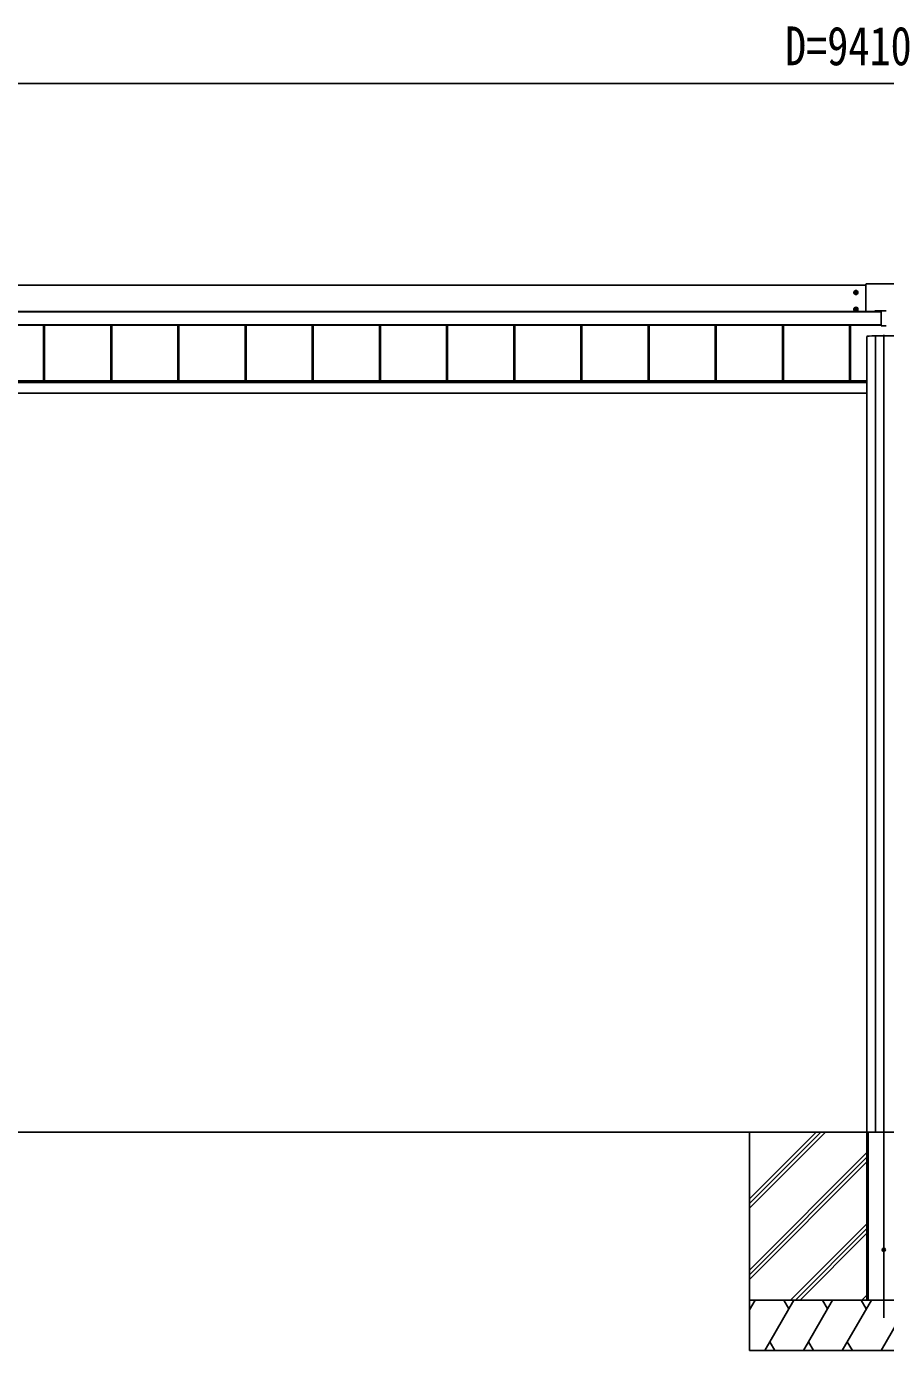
# Model space of a CAD drawing. Units: millimetres, scale not verified. Extents: x -14718 to 14718, y -10395 to 10395.
# Drawn here: x -9360 to -6802, y -7998 to -4056 of the extents above; entities that cross this region are included whole.
import ezdxf
from ezdxf.enums import TextEntityAlignment as Align

# ---------------------------------------------------------------- set-up
doc = ezdxf.new("R2010")
doc.units = ezdxf.units.MM
doc.header["$LTSCALE"] = 50
for name, color, linetype in [('0-3_YKK_12', 2, 'Continuous'), ('0-4_YKK_A1', 4, 'Continuous'), ('0-5_YKK_D', 6, 'Continuous')]:
    doc.layers.add(name, color=color, linetype=linetype)
doc.styles.add('ＭＳ ゴシック', font='')
doc.styles.get('ＭＳ ゴシック').set_extended_font_data('MS Gothic')

msp = doc.modelspace()

# ---------------------------------------------------------------- linework, layer by layer
at = {"layer": '0-3_YKK_12'}
msp.add_line((-6807.43, -7900), (-6807.43, -4974.3), dxfattribs=at)
at = {"layer": '0-4_YKK_A1'}
for p, q in [((-6860.43, -4826.37), (-11354.43, -4826.37)), ((-6890.43, -4855.36), (-6890.43, -4840.86)), ((-6888.15, -4847.35), (-6887.43, -4847.35)), ((-6860.43, -4904.81), (-6860.43, -4823.15)), ((-6755.43, -4822.15), (-6859.43, -4822.15)), ((-6883.18, -4848.11), (-6897.68, -4848.11)), ((-6892.71, -4848.87), (-6893.43, -4848.87)), ((-6814.93, -4904.81), (-11505.93, -4904.81)), ((-6814.93, -4905.29), (-11505.93, -4905.29)), ((-6883.18, -4898.08), (-6897.68, -4898.08)), ((-6892.71, -4898.84), (-6893.43, -4898.84)), ((-6890.43, -4905.33), (-6890.43, -4890.83)), ((-6888.15, -4897.32), (-6887.43, -4897.32)), ((-6833.93, -4902.48), (-6833.93, -4904.81)), ((-6833.93, -4902.48), (-6814.93, -4902.48)), ((-6833.93, -4904.48), (-6814.93, -4904.48)), ((-6814.93, -4902.31), (-6814.93, -4947.45)), ((-6814.93, -4902.31), (-6799.93, -4902.31)), ((-6814.93, -4944.26), (-11505.93, -4944.26)), ((-6814.93, -4944.78), (-11505.93, -4944.78)), ((-11505.93, -4944.92), (-6814.93, -4944.92)), ((-6814.93, -4944.92), (-11505.93, -4944.92)), ((-9308.93, -4944.92), (-9308.93, -5111.15)), ((-9306.33, -4944.92), (-9306.33, -5111.15)), ((-9305.93, -4944.92), (-9305.93, -5111.15)), ((-9108.93, -4944.92), (-9108.93, -5111.15)), ((-9106.33, -4944.92), (-9106.33, -5111.15)), ((-9105.93, -4944.92), (-9105.93, -5111.15)), ((-8908.93, -4944.92), (-8908.93, -5111.15)), ((-8906.33, -4944.92), (-8906.33, -5111.15)), ((-8905.93, -4944.92), (-8905.93, -5111.15)), ((-8708.93, -4944.92), (-8708.93, -5111.15)), ((-8706.33, -4944.92), (-8706.33, -5111.15)), ((-8705.93, -4944.92), (-8705.93, -5111.15)), ((-8508.93, -4944.92), (-8508.93, -5111.15)), ((-8506.33, -4944.92), (-8506.33, -5111.15)), ((-8505.93, -4944.92), (-8505.93, -5111.15)), ((-8308.93, -4944.92), (-8308.93, -5111.15)), ((-8306.33, -4944.92), (-8306.33, -5111.15)), ((-8305.93, -4944.92), (-8305.93, -5111.15)), ((-8108.93, -4944.92), (-8108.93, -5111.15)), ((-8106.33, -4944.92), (-8106.33, -5111.15)), ((-8105.93, -4944.92), (-8105.93, -5111.15)), ((-7908.93, -4944.92), (-7908.93, -5111.15)), ((-7906.33, -4944.92), (-7906.33, -5111.15)), ((-7905.93, -4944.92), (-7905.93, -5111.15)), ((-7708.93, -4944.92), (-7708.93, -5111.15)), ((-7706.33, -4944.92), (-7706.33, -5111.15)), ((-7705.93, -4944.92), (-7705.93, -5111.15)), ((-7508.93, -4944.92), (-7508.93, -5111.15)), ((-7506.33, -4944.92), (-7506.33, -5111.15)), ((-7505.93, -4944.92), (-7505.93, -5111.15)), ((-7308.93, -4944.92), (-7308.93, -5111.15)), ((-7306.33, -4944.92), (-7306.33, -5111.15)), ((-7305.93, -4944.92), (-7305.93, -5111.15)), ((-7108.93, -4944.92), (-7108.93, -5111.15)), ((-7106.33, -4944.92), (-7106.33, -5111.15)), ((-7105.93, -4944.92), (-7105.93, -5111.15)), ((-6908.93, -4944.92), (-6908.93, -5111.15)), ((-6906.33, -4944.92), (-6906.33, -5111.15)), ((-6905.93, -4944.92), (-6905.93, -5111.15)), ((-6799.93, -4947.45), (-6814.93, -4947.45)), ((-6857.43, -4978.86), (-6857.43, -7343.5)), ((-6832.24, -4977.12), (-6832.24, -7347.5)), ((-6857.43, -5111.15), (-11357.43, -5111.15)), ((-6857.43, -5113.15), (-11357.43, -5113.15)), ((-6857.43, -5116.02), (-11357.43, -5116.02)), ((-6857.43, -5147.5), (-11356.58, -5147.5)), ((-11357.43, -7347.5), (-1707.43, -7347.5)), ((-7207.43, -7347.5), (-7207.43, -7997.5)), ((-7207.43, -7574.13), (-6980.8, -7347.5)), ((-7207.43, -7545.85), (-7009.08, -7347.5)), ((-7207.43, -7559.99), (-6995, -7347.56)), ((-6857.43, -7343.5), (-6857.43, -7847.5)), ((-6857.43, -7347.5), (-6857.13, -7347.5)), ((-6857.43, -7347.5), (-6857.43, -7847.5)), ((-6857.13, -7347.5), (-6757.73, -7347.5)), ((-6854.93, -7347.5), (-6854.93, -7847.5)), ((-6853.43, -7347.5), (-6853.43, -7847.5)), ((-7207.43, -7757.98), (-6857.43, -7407.98)), ((-7207.43, -7772.12), (-6857.43, -7422.12)), ((-7207.43, -7786.26), (-6857.43, -7436.26)), ((-7084.82, -7847.5), (-6857.43, -7620.11)), ((-7070.68, -7847.5), (-6857.43, -7634.25)), ((-7056.54, -7847.5), (-6857.43, -7648.4)), ((-6872.69, -7847.5), (-6857.43, -7832.24)), ((-6407.43, -7847.5), (-7207.43, -7847.5)), ((-7207.43, -7876.44), (-7190.72, -7847.5)), ((-6407.43, -7847.5), (-7207.43, -7847.5)), ((-7205.72, -7873.48), (-7207.43, -7870.52)), ((-7161.85, -7997.5), (-7075.25, -7847.5)), ((-7090.25, -7873.48), (-7105.25, -7847.5)), ((-7046.38, -7997.5), (-6959.78, -7847.5)), ((-6974.78, -7873.48), (-6989.78, -7847.5)), ((-6930.91, -7997.5), (-6844.31, -7847.5)), ((-6859.31, -7873.48), (-6874.31, -7847.5)), ((-6857.43, -7847.5), (-6757.43, -7847.5)), ((-6815.44, -7997.5), (-6728.84, -7847.5)), ((-7207.43, -7997.5), (-6407.43, -7997.5)), ((-7146.86, -7971.52), (-7131.86, -7997.5)), ((-7031.39, -7971.52), (-7016.39, -7997.5)), ((-6915.92, -7971.52), (-6900.92, -7997.5))]:
    msp.add_line(p, q, dxfattribs=at)
for points in [[(-6890.43, -4842.34), (-6885.43, -4845.22), (-6885.43, -4851), (-6890.43, -4853.88), (-6895.43, -4851), (-6895.43, -4845.22)], [(-6890.43, -4892.31), (-6885.43, -4895.19), (-6885.43, -4900.97), (-6890.43, -4903.85), (-6895.43, -4900.97), (-6895.43, -4895.19)]]:
    msp.add_lwpolyline(points, close=True, dxfattribs=at)
for points in [[(-6893.43, -4848.87), (-6893.43, -4847.35), (-6892.71, -4847.35)], [(-6891.19, -4845.83), (-6891.19, -4845.11), (-6889.67, -4845.11), (-6889.67, -4845.83)], [(-6887.43, -4847.35), (-6887.43, -4848.87), (-6888.15, -4848.87)], [(-6889.67, -4850.39), (-6889.67, -4851.11), (-6891.19, -4851.11), (-6891.19, -4850.39)], [(-6893.43, -4898.84), (-6893.43, -4897.32), (-6892.71, -4897.32)], [(-6891.19, -4895.8), (-6891.19, -4895.08), (-6889.67, -4895.08), (-6889.67, -4895.8)], [(-6889.67, -4900.36), (-6889.67, -4901.08), (-6891.19, -4901.08), (-6891.19, -4900.36)], [(-6887.43, -4897.32), (-6887.43, -4898.84), (-6888.15, -4898.84)], [(-6857.13, -7347.5), (-6757.73, -7347.5), (-6757.43, -7347.5)]]:
    msp.add_lwpolyline(points, dxfattribs=at)
for centre, radius in [((-6890.43, -4848.11), 6.25), ((-6890.43, -4848.11), 5), ((-6890.43, -4898.08), 6.25), ((-6890.43, -4898.08), 5), ((-6807.43, -7697.5), 5)]:
    msp.add_circle(centre, radius, dxfattribs=at)
for centre, radius, start, end in [((-6890.43, -4848.11), 5.58, 153.74848, 206.25152), ((-6890.43, -4848.11), 5.58, 93.74848, 146.25152), ((-6892.71, -4845.83), 1.52, 270, 0), ((-6890.43, -4848.11), 5.58, 33.74848, 86.25152), ((-6888.15, -4845.83), 1.52, 180, 270), ((-6890.43, -4848.11), 5.58, 333.74848, 26.25152), ((-6859.43, -4823.15), 1, 89.98255, 179.98254), ((-6890.43, -4848.11), 5.58, 213.74848, 266.25152), ((-6892.71, -4850.39), 1.52, 0, 90), ((-6890.43, -4848.11), 5.58, 273.74848, 326.25152), ((-6888.15, -4850.39), 1.52, 90, 180), ((-6890.43, -4898.08), 5.58, 153.74848, 206.25152), ((-6890.43, -4898.08), 5.58, 93.74848, 146.25152), ((-6890.43, -4898.08), 5.58, 213.74848, 266.25152), ((-6892.71, -4895.8), 1.52, 270, 0), ((-6892.71, -4900.36), 1.52, 0, 90), ((-6890.43, -4898.08), 5.58, 33.74848, 86.25152), ((-6890.43, -4898.08), 5.58, 273.74848, 326.25152), ((-6888.15, -4895.8), 1.52, 180, 270), ((-6888.15, -4900.36), 1.52, 90, 180), ((-6890.43, -4898.08), 5.58, 333.74848, 26.25152)]:
    msp.add_arc(centre, radius, start, end, dxfattribs=at)
msp.add_ellipse((-6807.43, -4978.86), major_axis=(50, 0), ratio=0.04, start_param=6.2831853, end_param=9.424778, dxfattribs=at)
at = {"layer": '0-5_YKK_D'}
msp.add_line((-11337.43, -4226.37), (-2277.43, -4226.37), dxfattribs=at)

# ---------------------------------------------------------------- texts
at = {"layer": '0-5_YKK_D', "style": 'ＭＳ ゴシック', "width": 0.8}
msp.add_text('D=9410', height=115.5, dxfattribs=at).set_placement((-7101.43, -4206.37), align=Align.BOTTOM_LEFT)

doc.saveas('drawing.dxf')
